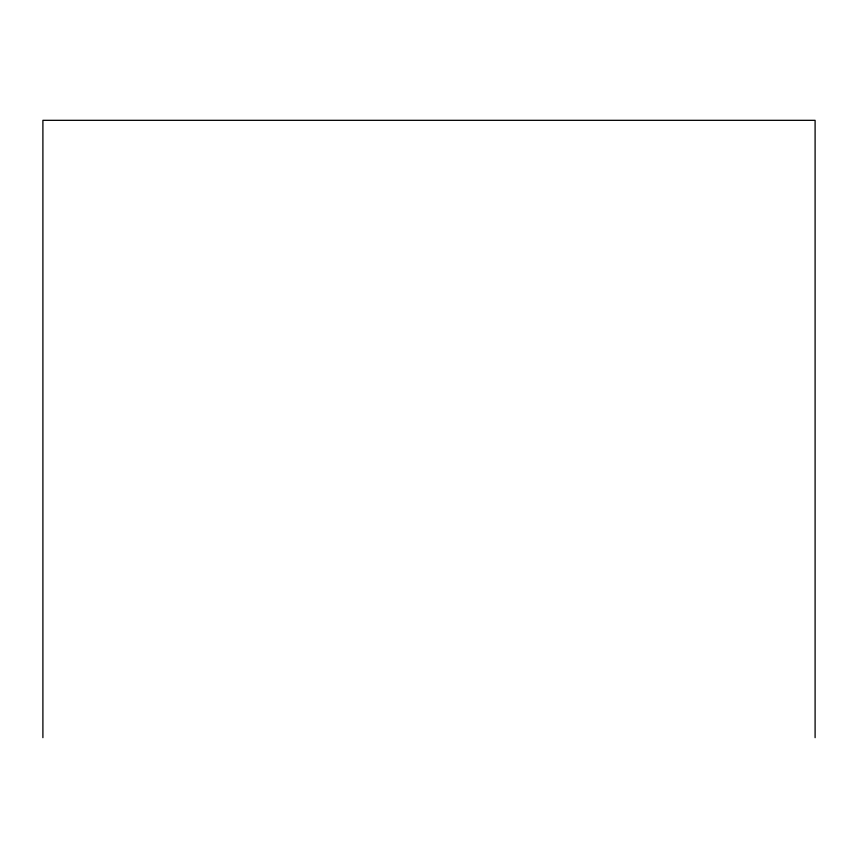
<?xml version="1.0" encoding="UTF-8"?>
<svg xmlns="http://www.w3.org/2000/svg" width="858" height="858" viewBox="0 0 858 858"><rect width="100%" height="100%" fill="white"/><g stroke="black" fill="none" stroke-linecap="round" stroke-linejoin="round"><path stroke-width="1.29" d="M815.1 737.676L815.1 120.324L42.9 120.324L42.9 737.676"/></g></svg>
